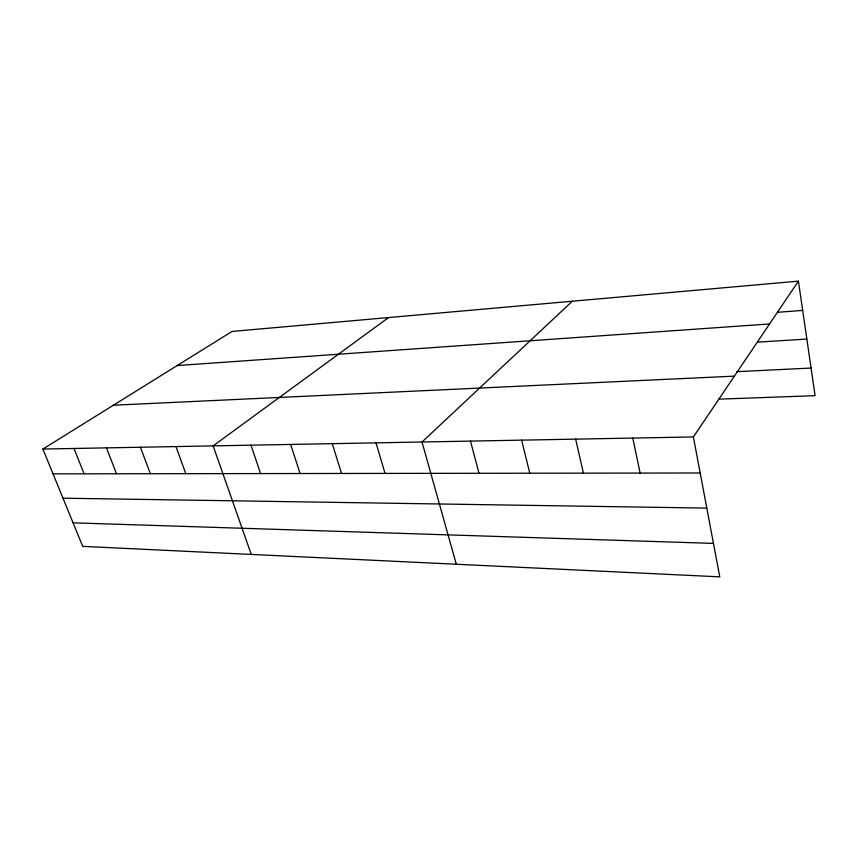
<?xml version="1.0" encoding="UTF-8"?>
<svg xmlns="http://www.w3.org/2000/svg" width="858" height="858" viewBox="0 0 858 858"><rect width="100%" height="100%" fill="white"/><g stroke="black" fill="none" stroke-linecap="round" stroke-linejoin="round"><path stroke-width="1.29" d="M693.382 436.947L798.412 281.145L232.025 331.456L42.9 449.056L82.7 546.364L719.776 576.855L693.382 436.947L42.9 449.056M572.35 301.222L422.018 441.999L456.295 564.253M388.577 317.546L213.138 445.881L251.265 554.44M777.552 312.301L802.68 310.414M177.198 365.551L769.551 323.959M758.279 342.095L806.852 339.071M736.486 371.696L811.078 368.05M113.395 405.223L734.373 376.136M718.714 399.163L815.1 395.667L798.412 281.145M53.046 473.852L700.182 472.994M62.999 498.187L706.799 508.097M73.08 522.833L713.47 543.404M74.002 448.477L84.095 473.809M106.478 447.865L116.506 473.766M140.422 447.243L150.375 473.723M175.944 446.578L185.8 473.68M250.976 445.184L260.585 473.573M290.647 444.444L300.096 473.53M332.271 443.672L341.538 473.466M376.008 442.857L385.049 473.412M470.495 441.098L478.989 473.294M521.632 440.143L529.783 473.219M575.643 439.135L583.419 473.155M632.807 438.073L640.122 473.08"/></g></svg>
